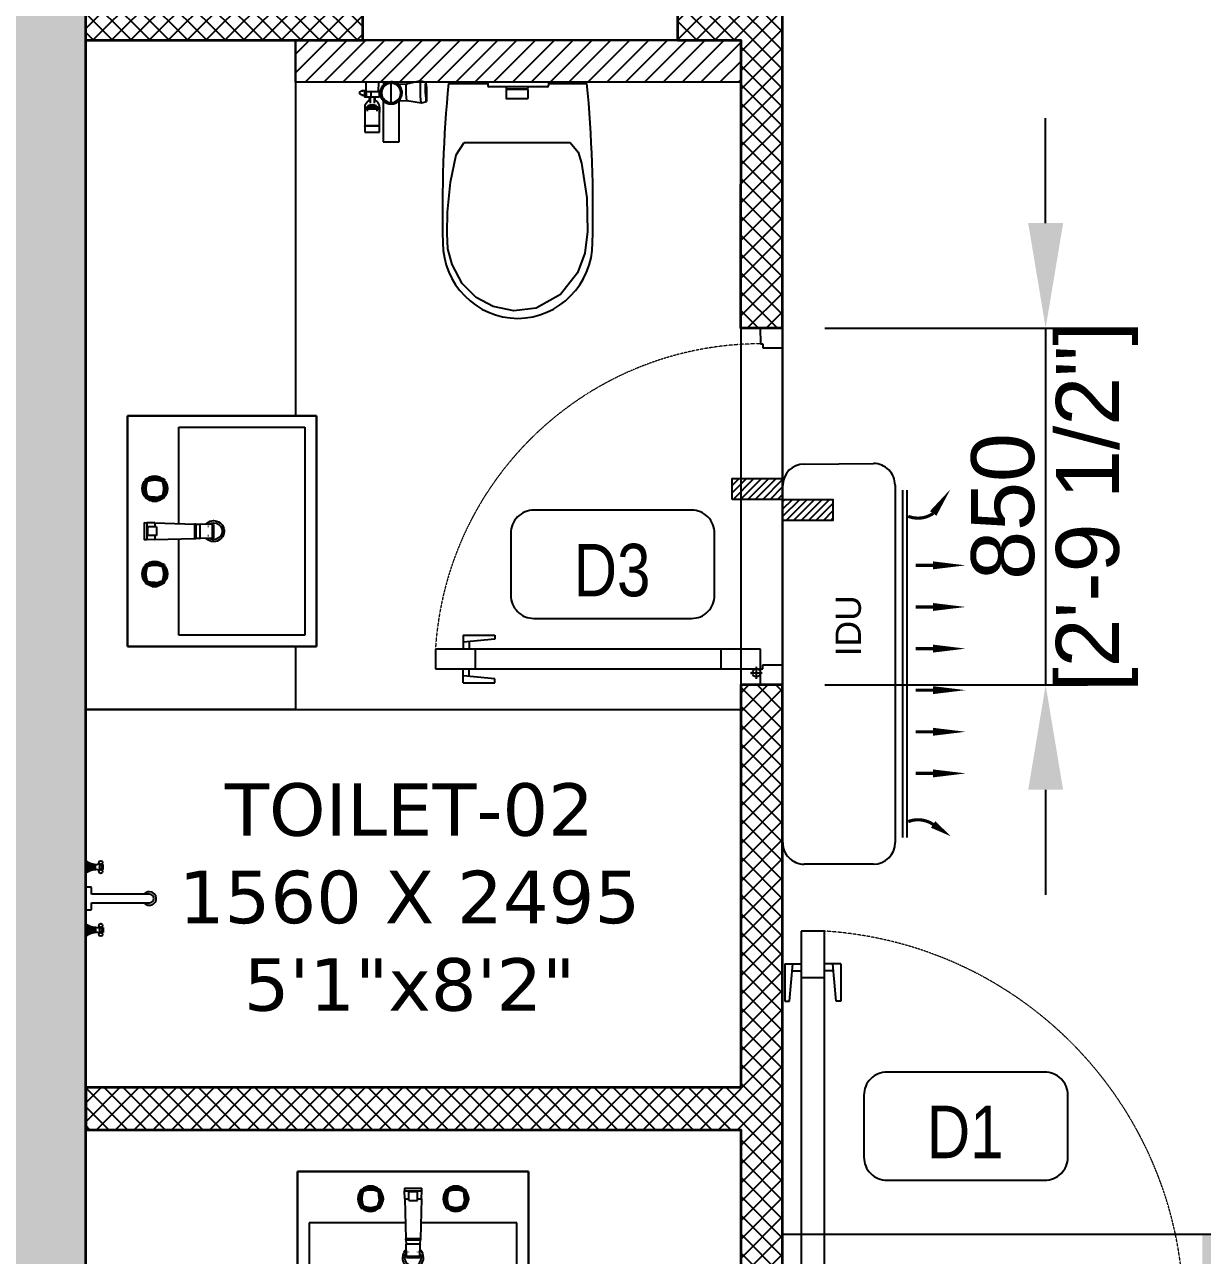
# Model space of a CAD drawing. Header units: millimetres. Extents: x 94643 to 134206, y 115494 to 180803.
# Drawn here: x 122075 to 124881, y 153081 to 156013 of the extents above; entities that cross this region are included whole.
import ezdxf
from ezdxf.enums import TextEntityAlignment as Align

# ---------------------------------------------------------------- set-up
doc = ezdxf.new("R2010")
doc.units = ezdxf.units.MM
doc.linetypes.add('3.5BHK EAST-UN-5$0$DASHED', pattern=[0.75, 0.5, -0.25])
doc.linetypes.add('3BHK  WEST_UN-2$0$DASHED', pattern=[0.75, 0.5, -0.25])
for name, color, linetype in [('A-AC', 252, 'Continuous'), ('A-Dimensions', 4, 'Continuous'), ('A-Door', 11, 'Continuous'), ('A-Door Line', 8, 'Continuous'), ('A-Fixture', 8, 'Continuous'), ('A-Furniture', 8, 'Continuous'), ('A-Handwash', 252, 'Continuous'), ('A-Handwash Platform', 253, 'Continuous'), ('A-Hatch', 252, 'Continuous'), ('A-Ledge Wall', 8, 'Continuous'), ('A-Room Boundary', 44, 'Continuous'), ('A-Shower', 253, 'Continuous'), ('A-Shower Glass', 253, 'Continuous'), ('A-Text Main', 44, 'Continuous'), ('A-Ventilator', 4, 'Continuous'), ('A-WC', 253, 'Continuous')]:
    doc.layers.add(name, color=color, linetype=linetype)
doc.layers.add('A-Wall', color=240, linetype='Continuous', lineweight=35)
doc.styles.add('2024-08-29_TOWER-A$0$simplex-0.8', font='simplex.shx', dxfattribs={"width": 0.8})
doc.styles.add('3.5BHK EAST_UN-1$0$grid_text', font='verdana.ttf')
doc.styles.add('3BHK  WEST_UN-2$0$AMISH', font='arial.ttf')
doc.styles.add('ARIAL', font='ARIALN.TTF')
doc.styles.add('S', font='arial.ttf', dxfattribs={"height": 150})
doc.dimstyles.new('DIMSMALL', dxfattribs={"dimtxt": 150, "dimasz": 250, "dimexe": 100, "dimexo": 100, "dimgap": 25, "dimtad": 1, "dimdec": 0, "dimzin": 0, "dimdsep": 46, "dimtxsty": 'S', "dimcen": 0, "dimdle": 100, "dimclrd": 8, "dimclre": 8, "dimclrt": 256, "dimazin": 0, "dimtfac": 1, "dimtdec": 0, "dimtix": 1, "dimtmove": 0, "dimatfit": 3, "dimldrblk": '12_DatumFilled', "dimfxl": 1, "dimtolj": 1, "dimtzin": 0, "dimlwd": -1, "dimlwe": -1, "dimarcsym": 1})

# ---------------------------------------------------------------- blocks, each defined once
blk = doc.blocks.new('*D198')
at = {"layer": 'A-Dimensions', "color": 8, "transparency": 16777216}
for p, q in [((124507.5, 155540.3), (124507.5, 155790.3)), ((123981.2, 155290.3), (124607.5, 155290.3)), ((124507.5, 155290.3), (124507.5, 154440.3)), ((123981.2, 154440.3), (124607.5, 154440.3)), ((124507.5, 154190.3), (124507.5, 153940.3))]:
    blk.add_line(p, q, dxfattribs=at)
for points in [[(124465.9, 155540.3), (124549.2, 155540.3), (124507.5, 155290.3)], [(124465.9, 154190.3), (124549.2, 154190.3), (124507.5, 154440.3)]]:
    blk.add_solid(points, dxfattribs=at)
at = {"layer": 'Defpoints', "color": 0, "transparency": 16777216}
for p in [(123881.2, 155290.3), (123881.2, 154440.3), (124507.5, 154440.3)]:
    blk.add_point(p, dxfattribs=at)
at = {"layer": 'A-Dimensions', "lineweight": 30, "transparency": 16777216, "char_height": 150, "attachment_point": 5, "rotation": 90, "style": 'S'}
for s, insert in [('\\A1;[2\'-9 1/2"]', (124629.6, 154865.3)), ('\\A1;850', (124406, 154865.3))]:
    blk.add_mtext(s, dxfattribs=dict(at, insert=insert))
blk = doc.blocks.new('12_DatumFilled')
at = {"color": 8, "linetype": 'ByBlock'}
blk.add_solid([(0, 0.577), (-1, 0), (0, -0.577)], dxfattribs=at)
blk = doc.blocks.new('A$Ccfbdbe87')
at = {"layer": 'A-Door'}
for p, q in [((99.9, 973.1), (44.4, 973.1)), ((44.4, 973.1), (44.4, 62.5)), ((99.9, 62.5), (99.9, 973.1)), ((5.6, 895.4), (44.4, 895.4)), ((5.6, 895.4), (5.6, 806.5)), ((16.7, 806.5), (24.9, 895.4)), ((138.8, 895.4), (99.9, 895.4)), ((127.7, 806.5), (119.5, 895.4)), ((138.8, 895.4), (138.8, 806.5)), ((23.3, 878.7), (44.4, 878.7)), ((99.9, 862), (44.4, 862)), ((121, 878.7), (99.9, 878.7)), ((5.6, 806.5), (16.7, 806.5)), ((138.8, 806.5), (127.7, 806.5)), ((99.9, 173.5), (44.4, 173.5)), ((33.3, 90.2), (33.3, 56.9)), ((0, 0), (0, 62.5)), ((0, 62.5), (44.4, 62.5)), ((16.7, 73.6), (50, 73.6)), ((44.4, 62.5), (99.9, 62.5)), ((44.4, 62.5), (44.4, 55.5)), ((99.9, 62.5), (99.9, 62.5)), ((1000, 62.5), (955.6, 62.5)), ((955.6, 62.5), (955.6, 55.5)), ((1000, 0), (1000, 62.5)), ((44.4, 55.5), (55.5, 55.5)), ((55.5, 55.5), (55.5, 0)), ((944.5, 55.5), (944.5, 0)), ((955.6, 55.5), (944.5, 55.5)), ((55.5, 0), (0, 0)), ((944.5, 0), (1000, 0))]:
    blk.add_line(p, q, dxfattribs=at)
blk.add_circle((33.3, 73.6), 11.1, dxfattribs=at)
at = {"layer": 'A-Door', "linetype": '3BHK  WEST_UN-2$0$DASHED', "lineweight": 0}
blk.add_arc((41.8, 61.2), 913.8, 0.0822, 86.3506, dxfattribs=at)
blk = doc.blocks.new('A$C9b4d8ff6')
at = {"layer": 'A-Door'}
for p, q in [((84.9, 827.1), (37.7, 827.1)), ((37.7, 827.1), (37.8, 53.1)), ((85, 53.1), (84.9, 827.1)), ((4.7, 761.1), (37.7, 761.1)), ((4.7, 761.1), (4.7, 685.5)), ((14.1, 685.5), (21.1, 761.1)), ((19.8, 746.9), (37.7, 746.9)), ((117.9, 761.1), (84.9, 761.1)), ((102.8, 746.9), (84.9, 746.9)), ((108.5, 685.5), (101.5, 761.1)), ((117.9, 761.1), (118, 685.5)), ((84.9, 732.7), (37.7, 732.7)), ((4.7, 685.5), (14.1, 685.5)), ((118, 685.5), (108.5, 685.5)), ((84.9, 147.5), (37.7, 147.5)), ((14.2, 62.5), (42.5, 62.5)), ((28.3, 76.7), (28.3, 48.4)), ((0, 0), (0, 53.1)), ((0, 53.1), (37.8, 53.1)), ((37.8, 53.1), (85, 53.1)), ((37.8, 53.1), (37.8, 47.2)), ((37.8, 47.2), (47.2, 47.2)), ((47.2, 47.2), (47.2, 0)), ((85, 53.1), (85, 53.1)), ((802.8, 47.2), (802.8, 0.1)), ((812.2, 47.2), (802.8, 47.2)), ((850, 53.2), (812.2, 53.1)), ((812.2, 53.1), (812.2, 47.2)), ((850, 0.1), (850, 53.2)), ((47.2, 0), (0, 0)), ((802.8, 0.1), (850, 0.1))]:
    blk.add_line(p, q, dxfattribs=at)
blk.add_circle((28.3, 62.5), 9.44, dxfattribs=at)
at = {"layer": 'A-Door', "linetype": '3.5BHK EAST-UN-5$0$DASHED', "lineweight": 0}
blk.add_arc((35.5, 52), 776.7, 0.0858, 86.3542, dxfattribs=at)
blk = doc.blocks.new('3BHK  WEST_UN-2$0$WALL MOUNTED SPLIT AC')
at = {"layer": 'A-AC'}
for p, q in [((18067.15, -8077.46), (18073.71, -8077.46)), ((18064.01, -8112.84, 0), (18064, -8079.99, 0)), ((18064.41, -8112.84, 0), (18064.41, -8079.99, 0)), ((18065.12, -8113.34), (18065.11, -8079.5)), ((18075.75, -8079.5), (18075.75, -8113.29)), ((18073.72, -8115.33), (18067.16, -8115.38))]:
    blk.add_line(p, q, dxfattribs=at)
at = {"layer": 'A-AC', "elevation": 0}
for points in [[(18059.86, -8080.11, 0, 0.75, 0), (18061.51, -8081.22, 0.75, 0.75, 0)], [(18058.43, -8086.05, 0, 0.75, 0), (18061.52, -8086.05, 0.75, 0.75, 0)], [(18058.44, -8089.99, 0, 0.75, 0), (18061.52, -8089.99, 0.75, 0.75, 0)], [(18058.44, -8093.93, 0, 0.75, 0), (18061.52, -8093.93, 0.75, 0.75, 0)], [(18058.44, -8097.86, 0, 0.75, 0), (18061.52, -8097.86, 0.75, 0.75, 0)], [(18058.44, -8101.8, 0, 0.75, 0), (18061.52, -8101.8, 0.75, 0.75, 0)], [(18058.44, -8105.74, 0, 0.75, 0), (18061.52, -8105.74, 0.75, 0.75, 0)], [(18059.87, -8112.95, 0, 0.75, 0), (18061.51, -8110.65, 0.75, 0.75, 0)]]:
    blk.add_lwpolyline(points, format="xyseb", dxfattribs=at)
at = {"layer": 'A-AC', "const_width": 0.3, "elevation": 0}
for points in [[(18061.51, -8081.22, 0.246742), (18063.87, -8081.49, -4.761831)], [(18061.51, -8110.65, -0.246742), (18063.87, -8110.38, 4.761831)]]:
    blk.add_lwpolyline(points, format="xyb", dxfattribs=at)
for points in [[(18061.52, -8086.05), (18063.17, -8086.05)], [(18061.52, -8089.99), (18063.17, -8089.99)], [(18061.52, -8093.93), (18063.17, -8093.93)], [(18061.52, -8097.86), (18063.17, -8097.86)], [(18061.52, -8101.8), (18063.17, -8101.8)], [(18061.52, -8105.74), (18063.17, -8105.74)]]:
    blk.add_lwpolyline(points, dxfattribs=at)
at = {"layer": 'A-AC'}
for centre, start, end in [((18067.15, -8079.5), 90.0082, 180.0082), ((18073.71, -8079.5), 0.0078, 90.0078), ((18067.16, -8113.34), 180.0082, 270.0082), ((18073.71, -8113.29), 270.0078, 0.0078)]:
    blk.add_arc(centre, 2.04, start, end, dxfattribs=at)
at = {"layer": 'A-AC', "style": '3BHK  WEST_UN-2$0$AMISH'}
blk.add_attdef('IDU', text='', height=2.4, rotation=90.0082, dxfattribs=at).set_placement((18070, -8096.33, 0), align=Align.MIDDLE_CENTER)
blk = doc.blocks.new('A$Cf00fcc3f')
at = {"layer": 'A-Fixture'}
for p, q in [((0, 0), (0, -450)), ((550, 0), (0, 0)), ((0, -450), (0, 0)), ((0, 0), (550, 0)), ((550, -450), (550, 0)), ((550, 0), (550, -450)), ((145.9, -53), (144.2, -58.7)), ((148.7, -47.8), (145.9, -53)), ((146.8, -64.6), (147.8, -54.3)), ((147.8, -54.3), (150.8, -44.3)), ((147.8, -54.3), (150.3, -55.2)), ((150.3, -45.9), (148.7, -47.8)), ((149.4, -64.6), (150.3, -55.2)), ((150.3, -55.2), (152.9, -46.2)), ((151.6, -42.4), (150.8, -44.3)), ((150.8, -44.3), (152.9, -46.2)), ((151.6, -42.4), (153.6, -41.5)), ((153.7, -44.5), (151.6, -42.4)), ((152.5, -55), (151.6, -64.6)), ((155.2, -46), (152.5, -55)), ((155.2, -46), (152.5, -55)), ((153.7, -44.5), (152.9, -46.2)), ((154.1, -55.3), (153.2, -64.6)), ((153.6, -41.5), (163.5, -38.6)), ((155.5, -43.7), (153.6, -41.5)), ((155.5, -43.7), (153.7, -44.5)), ((156.4, -47.2), (154.1, -55.3)), ((157.1, -39.5), (155.1, -41.1)), ((164.2, -43.3), (155.2, -46)), ((155.5, -43.7), (164.5, -41)), ((164.5, -44.9), (156.4, -47.2)), ((162.3, -36.7), (157.1, -39.5)), ((167.9, -35), (162.3, -36.7)), ((163.5, -38.6), (173.8, -37.6)), ((163.5, -38.6), (164.5, -41)), ((173.8, -42.3), (164.2, -43.3)), ((173.8, -42.3), (164.2, -43.3)), ((164.5, -41), (173.8, -40.1)), ((173.8, -43.9), (164.5, -44.9)), ((173.8, -34.4), (167.9, -35)), ((179.7, -35), (173.8, -34.4)), ((179.7, -35), (173.8, -34.4)), ((173.8, -37.6), (184.1, -38.6)), ((173.8, -37.6), (173.8, -40.1)), ((173.8, -40.1), (183.2, -41)), ((183.4, -43.3), (173.8, -42.3)), ((183.1, -44.9), (173.8, -43.9)), ((185.4, -36.7), (179.7, -35)), ((185.4, -36.7), (179.7, -35)), ((191.2, -47.2), (183.1, -44.9)), ((184.1, -38.6), (183.2, -41)), ((183.2, -41), (192.2, -43.7)), ((183.4, -43.3), (192.4, -46)), ((192.4, -46), (183.4, -43.3)), ((184.1, -38.6), (194.1, -41.5)), ((190.6, -39.5), (185.4, -36.7)), ((190.6, -39.5), (185.4, -36.7)), ((192.5, -41.1), (190.6, -39.5)), ((192.5, -41.1), (190.6, -39.5)), ((191.2, -47.2), (193.5, -55.3)), ((192.2, -43.7), (194.1, -41.5)), ((192.2, -43.7), (193.9, -44.5)), ((192.4, -46), (195.1, -55)), ((194.4, -64.6), (193.5, -55.3)), ((193.9, -44.5), (196, -42.4)), ((193.9, -44.5), (194.7, -46.2)), ((194.1, -41.5), (196, -42.4)), ((196.9, -44.3), (194.7, -46.2)), ((194.7, -46.2), (197.4, -55.2)), ((195.1, -55), (196, -64.6)), ((196, -42.4), (196.9, -44.3)), ((196.9, -44.3), (199.8, -54.3)), ((198.9, -47.8), (197.3, -45.9)), ((198.9, -47.8), (197.3, -45.9)), ((199.8, -54.3), (197.4, -55.2)), ((197.4, -55.2), (198.3, -64.6)), ((201.7, -53), (198.9, -47.8)), ((201.7, -53), (198.9, -47.8)), ((199.8, -54.3), (200.8, -64.6)), ((203.4, -58.7), (201.7, -53)), ((203.4, -58.7), (201.7, -53)), ((254.8, -39.2), (296, -39.2)), ((254.8, -39.2), (255, -45.5)), ((255.5, -64.6), (255, -45.5)), ((255, -45.5), (295.9, -45.5)), ((265.1, -68.5), (265.1, -47.9)), ((285.7, -47.9), (265.1, -47.9)), ((285.7, -68.5), (285.7, -47.9)), ((295.3, -64.6), (295.9, -45.5)), ((295.9, -45.5), (296, -39.2)), ((349.1, -53), (347.4, -58.7)), ((351.9, -47.8), (349.1, -53)), ((350, -64.6), (351, -54.3)), ((351, -54.3), (354, -44.3)), ((351, -54.3), (353.5, -55.2)), ((353.5, -45.9), (351.9, -47.8)), ((352.6, -64.6), (353.5, -55.2)), ((353.5, -55.2), (356.1, -46.2)), ((354.8, -42.4), (354, -44.3)), ((354, -44.3), (356.1, -46.2)), ((354.8, -42.4), (356.8, -41.5)), ((356.9, -44.5), (354.8, -42.4)), ((355.7, -55), (354.8, -64.6)), ((358.4, -46), (355.7, -55)), ((358.4, -46), (355.7, -55)), ((356.9, -44.5), (356.1, -46.2)), ((357.3, -55.3), (356.4, -64.6)), ((356.8, -41.5), (366.7, -38.6)), ((358.7, -43.7), (356.8, -41.5)), ((358.7, -43.7), (356.9, -44.5)), ((359.6, -47.2), (357.3, -55.3)), ((360.3, -39.5), (358.3, -41.1)), ((367.4, -43.3), (358.4, -46)), ((358.7, -43.7), (367.7, -41)), ((367.7, -44.9), (359.6, -47.2)), ((365.5, -36.7), (360.3, -39.5)), ((371.1, -35), (365.5, -36.7)), ((366.7, -38.6), (377, -37.6)), ((366.7, -38.6), (367.7, -41)), ((377, -42.3), (367.4, -43.3)), ((377, -42.3), (367.4, -43.3)), ((367.7, -41), (377, -40.1)), ((377, -43.9), (367.7, -44.9)), ((377, -34.4), (371.1, -35)), ((382.9, -35), (377, -34.4)), ((382.9, -35), (377, -34.4)), ((377, -37.6), (387.3, -38.6)), ((377, -37.6), (377, -40.1)), ((377, -40.1), (386.4, -41)), ((386.6, -43.3), (377, -42.3)), ((386.3, -44.9), (377, -43.9)), ((388.6, -36.7), (382.9, -35)), ((388.6, -36.7), (382.9, -35)), ((394.4, -47.2), (386.3, -44.9)), ((387.3, -38.6), (386.4, -41)), ((386.4, -41), (395.4, -43.7)), ((386.6, -43.3), (395.6, -46)), ((395.6, -46), (386.6, -43.3)), ((387.3, -38.6), (397.3, -41.5)), ((393.8, -39.5), (388.6, -36.7)), ((393.8, -39.5), (388.6, -36.7)), ((395.7, -41.1), (393.8, -39.5)), ((395.7, -41.1), (393.8, -39.5)), ((394.4, -47.2), (396.7, -55.3)), ((395.4, -43.7), (397.3, -41.5)), ((395.4, -43.7), (397.1, -44.5)), ((395.6, -46), (398.3, -55)), ((397.6, -64.6), (396.7, -55.3)), ((397.1, -44.5), (399.2, -42.4)), ((397.1, -44.5), (397.9, -46.2)), ((397.3, -41.5), (399.2, -42.4)), ((400.1, -44.3), (397.9, -46.2)), ((397.9, -46.2), (400.6, -55.2)), ((398.3, -55), (399.2, -64.6)), ((399.2, -42.4), (400.1, -44.3)), ((400.1, -44.3), (403, -54.3)), ((402.1, -47.8), (400.5, -45.9)), ((402.1, -47.8), (400.5, -45.9)), ((403, -54.3), (400.6, -55.2)), ((400.6, -55.2), (401.5, -64.6)), ((404.9, -53), (402.1, -47.8)), ((404.9, -53), (402.1, -47.8)), ((403, -54.3), (404, -64.6)), ((406.6, -58.7), (404.9, -53)), ((406.6, -58.7), (404.9, -53)), ((144.2, -58.7), (143.6, -64.6)), ((143.6, -64.6), (144.2, -70.5)), ((143.6, -64.6), (144.2, -70.5)), ((144.2, -70.5), (145.9, -76.1)), ((144.2, -70.5), (145.9, -76.1)), ((145.9, -76.1), (148.7, -81.3)), ((145.9, -76.1), (148.7, -81.3)), ((147.8, -74.9), (146.8, -64.6)), ((149.4, -64.6), (146.8, -64.6)), ((147.8, -74.9), (150.3, -73.9)), ((150.8, -84.8), (147.8, -74.9)), ((148.7, -81.3), (150.3, -83.2)), ((148.7, -81.3), (150.3, -83.2)), ((150.3, -73.9), (149.4, -64.6)), ((152.9, -82.9), (150.3, -73.9)), ((150.8, -84.8), (152.9, -82.9)), ((151.6, -86.8), (150.8, -84.8)), ((151.6, -64.6), (152.5, -74.2)), ((151.6, -64.6), (152.5, -74.2)), ((151.6, -86.8), (153.7, -84.7)), ((151.6, -86.8), (153.6, -87.6)), ((152.5, -74.2), (155.2, -83.2)), ((152.5, -74.2), (155.2, -83.2)), ((152.9, -82.9), (153.7, -84.7)), ((153.2, -64.6), (154.1, -73.9)), ((155.5, -85.5), (153.6, -87.6)), ((163.5, -90.6), (153.6, -87.6)), ((153.7, -84.7), (155.5, -85.5)), ((154.1, -73.9), (156.4, -81.9)), ((155.2, -83.2), (164.2, -85.9)), ((155.2, -83.2), (164.2, -85.9)), ((164.5, -88.1), (155.5, -85.5)), ((156.4, -81.9), (164.5, -84.3)), ((164.2, -85.9), (173.8, -86.8)), ((164.2, -85.9), (173.8, -86.8)), ((164.5, -84.3), (173.8, -85.2)), ((173.8, -85.2), (183.1, -84.3)), ((173.8, -86.8), (183.4, -85.9)), ((173.8, -86.8), (183.4, -85.9)), ((183.1, -84.3), (191.2, -81.9)), ((192.2, -85.5), (183.2, -88.1)), ((183.4, -85.9), (192.4, -83.2)), ((183.4, -85.9), (192.4, -83.2)), ((194.1, -87.6), (184.1, -90.6)), ((191.2, -81.9), (193.5, -73.9)), ((192.2, -85.5), (193.9, -84.7)), ((192.2, -85.5), (194.1, -87.6)), ((192.4, -83.2), (195.1, -74.2)), ((192.4, -83.2), (195.1, -74.2)), ((194.4, -64.6), (193.5, -73.9)), ((193.9, -84.7), (194.7, -82.9)), ((193.9, -84.7), (196, -86.8)), ((196, -86.8), (194.1, -87.6)), ((197.4, -73.9), (194.7, -82.9)), ((196.9, -84.8), (194.7, -82.9)), ((196, -64.6), (195.1, -74.2)), ((196, -86.8), (196.9, -84.8)), ((199.8, -74.9), (196.9, -84.8)), ((197.3, -83.2), (198.9, -81.3)), ((197.3, -83.2), (198.9, -81.3)), ((198.3, -64.6), (197.4, -73.9)), ((199.8, -74.9), (197.4, -73.9)), ((198.3, -64.6), (200.8, -64.6)), ((198.9, -81.3), (201.7, -76.1)), ((198.9, -81.3), (201.7, -76.1)), ((200.8, -64.6), (199.8, -74.9)), ((201.7, -76.1), (203.4, -70.5)), ((201.7, -76.1), (203.4, -70.5)), ((203.4, -58.7), (204, -64.6)), ((204, -64.6), (203.4, -58.7)), ((204, -64.6), (203.4, -70.5)), ((204, -64.6), (203.4, -70.5)), ((255.5, -64.6), (258.3, -160.2)), ((255.5, -64.6), (265.1, -64.6)), ((265.1, -68.5), (285.7, -68.5)), ((285.7, -64.6), (295.3, -64.6)), ((295.3, -64.6), (292.6, -160.2)), ((347.4, -58.7), (346.8, -64.6)), ((346.8, -64.6), (347.4, -70.5)), ((346.8, -64.6), (347.4, -70.5)), ((347.4, -70.5), (349.1, -76.1)), ((347.4, -70.5), (349.1, -76.1)), ((349.1, -76.1), (351.9, -81.3)), ((349.1, -76.1), (351.9, -81.3)), ((351, -74.9), (350, -64.6)), ((352.6, -64.6), (350, -64.6)), ((351, -74.9), (353.5, -73.9)), ((354, -84.8), (351, -74.9)), ((351.9, -81.3), (353.5, -83.2)), ((351.9, -81.3), (353.5, -83.2)), ((353.5, -73.9), (352.6, -64.6)), ((356.1, -82.9), (353.5, -73.9)), ((354, -84.8), (356.1, -82.9)), ((354.8, -86.8), (354, -84.8)), ((354.8, -64.6), (355.7, -74.2)), ((354.8, -64.6), (355.7, -74.2)), ((354.8, -86.8), (356.9, -84.7)), ((354.8, -86.8), (356.8, -87.6)), ((355.7, -74.2), (358.4, -83.2)), ((355.7, -74.2), (358.4, -83.2)), ((356.1, -82.9), (356.9, -84.7)), ((356.4, -64.6), (357.3, -73.9)), ((358.7, -85.5), (356.8, -87.6)), ((366.7, -90.6), (356.8, -87.6)), ((356.9, -84.7), (358.7, -85.5)), ((357.3, -73.9), (359.6, -81.9)), ((358.4, -83.2), (367.4, -85.9)), ((358.4, -83.2), (367.4, -85.9)), ((367.7, -88.1), (358.7, -85.5)), ((359.6, -81.9), (367.7, -84.3)), ((367.4, -85.9), (377, -86.8)), ((367.4, -85.9), (377, -86.8)), ((367.7, -84.3), (377, -85.2)), ((377, -85.2), (386.3, -84.3)), ((377, -86.8), (386.6, -85.9)), ((377, -86.8), (386.6, -85.9)), ((386.3, -84.3), (394.4, -81.9)), ((395.4, -85.5), (386.4, -88.1)), ((386.6, -85.9), (395.6, -83.2)), ((386.6, -85.9), (395.6, -83.2)), ((397.3, -87.6), (387.3, -90.6)), ((394.4, -81.9), (396.7, -73.9)), ((395.4, -85.5), (397.1, -84.7)), ((395.4, -85.5), (397.3, -87.6)), ((395.6, -83.2), (398.3, -74.2)), ((395.6, -83.2), (398.3, -74.2)), ((397.6, -64.6), (396.7, -73.9)), ((397.1, -84.7), (397.9, -82.9)), ((397.1, -84.7), (399.2, -86.8)), ((399.2, -86.8), (397.3, -87.6)), ((400.6, -73.9), (397.9, -82.9)), ((400.1, -84.8), (397.9, -82.9)), ((399.2, -64.6), (398.3, -74.2)), ((399.2, -86.8), (400.1, -84.8)), ((403, -74.9), (400.1, -84.8)), ((400.5, -83.2), (402.1, -81.3)), ((400.5, -83.2), (402.1, -81.3)), ((401.5, -64.6), (400.6, -73.9)), ((403, -74.9), (400.6, -73.9)), ((401.5, -64.6), (404, -64.6)), ((402.1, -81.3), (404.9, -76.1)), ((402.1, -81.3), (404.9, -76.1)), ((404, -64.6), (403, -74.9)), ((404.9, -76.1), (406.6, -70.5)), ((404.9, -76.1), (406.6, -70.5)), ((406.6, -58.7), (407.2, -64.6)), ((406.6, -58.7), (407.2, -64.6)), ((407.2, -64.6), (406.6, -70.5)), ((407.2, -64.6), (406.6, -70.5)), ((155.1, -88.1), (157.1, -89.7)), ((155.1, -88.1), (157.1, -89.7)), ((157.1, -89.7), (162.3, -92.4)), ((157.1, -89.7), (162.3, -92.4)), ((162.3, -92.4), (167.9, -94.2)), ((162.3, -92.4), (167.9, -94.2)), ((163.5, -90.6), (164.5, -88.1)), ((173.8, -91.6), (163.5, -90.6)), ((173.8, -89), (164.5, -88.1)), ((167.9, -94.2), (173.8, -94.7)), ((167.9, -94.2), (173.8, -94.7)), ((183.2, -88.1), (173.8, -89)), ((173.8, -91.6), (173.8, -89)), ((184.1, -90.6), (173.8, -91.6)), ((173.8, -94.7), (179.7, -94.2)), ((173.8, -94.7), (179.7, -94.2)), ((179.7, -94.2), (185.4, -92.4)), ((179.7, -94.2), (185.4, -92.4)), ((184.1, -90.6), (183.2, -88.1)), ((185.4, -92.4), (190.6, -89.7)), ((185.4, -92.4), (190.6, -89.7)), ((190.6, -89.7), (192.5, -88.1)), ((190.6, -89.7), (192.5, -88.1)), ((358.3, -88.1), (360.3, -89.7)), ((358.3, -88.1), (360.3, -89.7)), ((360.3, -89.7), (365.5, -92.4)), ((360.3, -89.7), (365.5, -92.4)), ((365.5, -92.4), (371.1, -94.2)), ((365.5, -92.4), (371.1, -94.2)), ((366.7, -90.6), (367.7, -88.1)), ((377, -91.6), (366.7, -90.6)), ((377, -89), (367.7, -88.1)), ((371.1, -94.2), (377, -94.7)), ((371.1, -94.2), (377, -94.7)), ((386.4, -88.1), (377, -89)), ((377, -91.6), (377, -89)), ((387.3, -90.6), (377, -91.6)), ((377, -94.7), (382.9, -94.2)), ((377, -94.7), (382.9, -94.2)), ((382.9, -94.2), (388.6, -92.4)), ((382.9, -94.2), (388.6, -92.4)), ((387.3, -90.6), (386.4, -88.1)), ((388.6, -92.4), (393.8, -89.7)), ((388.6, -92.4), (393.8, -89.7)), ((393.8, -89.7), (395.7, -88.1)), ((393.8, -89.7), (395.7, -88.1)), ((257.2, -122), (27.5, -122)), ((27.5, -122), (27.5, -422)), ((522.5, -122), (293.7, -122)), ((522.5, -422), (522.5, -122)), ((258.3, -162.3), (258.3, -160.2)), ((292.6, -160.2), (258.3, -160.2)), ((258.3, -162.3), (258.6, -171.8)), ((258.3, -162.3), (292.5, -162.3)), ((258.6, -171.8), (258.6, -172.7)), ((258.6, -171.8), (292.2, -171.8)), ((259.4, -201.1), (258.6, -172.7)), ((292.2, -172.7), (258.6, -172.7)), ((291.4, -201.1), (292.2, -172.7)), ((292.2, -171.8), (292.5, -162.3)), ((292.2, -171.8), (292.2, -172.7)), ((292.6, -160.2), (292.5, -162.3)), ((259.4, -201.1), (259.5, -204.3)), ((259.4, -201.1), (291.4, -201.1)), ((259.5, -204.3), (291.3, -204.3)), ((264.3, -192.3), (264.3, -190.8)), ((286.5, -192.3), (286.5, -190.8)), ((291.3, -204.3), (291.4, -201.1)), ((27.5, -422), (522.5, -422)), ((0, -450), (550, -450)), ((550, -450), (0, -450))]:
    blk.add_line(p, q, dxfattribs=at)
for radius, start, end in [(25, 130.6704, 0), (20, 145.6811, 0), (25, 0, 45), (20, 0, 24.0891)]:
    blk.add_arc((275, -205), radius, start, end, dxfattribs=at)
blk = doc.blocks.new('3BHK  WEST_UN-2$0$fgdskokjmfv')
at = {"layer": 'A-WC', "linetype": 'Continuous'}
for p, q in [((15769231.8, 1072211.9), (15769232.1, 1072190)), ((15769309.2, 1072211.9), (15769231.8, 1072211.9)), ((15769262.2, 1072190), (15769262.5, 1072211.9)), ((15769274.3, 1072211.9), (15769274.3, 1072210.2)), ((15769274.3, 1072210.2), (15769274.3, 1072208.5)), ((15769274.3, 1072208.5), (15769274.3, 1072206.8)), ((15769274.3, 1072206.8), (15769274.3, 1072205.4)), ((15769292.1, 1072163.3), (15769292.1, 1072209.4)), ((15769309.2, 1072211.4), (15769309.2, 1072211.9)), ((15769309.2, 1072209.7), (15769309.2, 1072211.4)), ((15769309.2, 1072208), (15769309.2, 1072209.7)), ((15769309.2, 1072206.4), (15769309.2, 1072208)), ((15769309.2, 1072206), (15769309.2, 1072206.4)), ((15769328, 1072207), (15769309.9, 1072206.4)), ((15769362.5, 1072214.8), (15769328, 1072207)), ((15769362.5, 1072214.8), (15769374.5, 1072212)), ((15769428.5, 1072209.1), (15769522.1, 1072209.1)), ((15769667.1, 1072211.9), (15769522.1, 1072211.9)), ((15769522.1, 1072211.9), (15769522.1, 1072203.9)), ((15769667.1, 1072211.9), (15769667.1, 1072203.9)), ((15769667.1, 1072209.1), (15769758.5, 1072209.1)), ((15769217.4, 1072186.7), (15769217.5, 1072186.9)), ((15769217.4, 1072186.5), (15769217.4, 1072186.7)), ((15769217.4, 1072186.3), (15769217.4, 1072186.5)), ((15769217.4, 1072186.1), (15769217.4, 1072186.3)), ((15769217.4, 1072186.3), (15769217.4, 1072186.3)), ((15769217.5, 1072185.9), (15769217.4, 1072186.1)), ((15769217.5, 1072187.3), (15769217.6, 1072187.5)), ((15769217.5, 1072187.1), (15769217.5, 1072187.3)), ((15769217.5, 1072186.9), (15769217.5, 1072187.1)), ((15769217.5, 1072185.7), (15769217.5, 1072185.9)), ((15769217.5, 1072185.5), (15769217.5, 1072185.7)), ((15769217.5, 1072185.3), (15769217.5, 1072185.5)), ((15769217.6, 1072185.1), (15769217.5, 1072185.3)), ((15769217.6, 1072187.7), (15769217.7, 1072187.9)), ((15769217.6, 1072187.5), (15769217.6, 1072187.7)), ((15769217.6, 1072184.9), (15769217.6, 1072185.1)), ((15769217.7, 1072184.7), (15769217.6, 1072184.9)), ((15769217.7, 1072187.9), (15769217.8, 1072188.1)), ((15769217.8, 1072184.5), (15769217.7, 1072184.7)), ((15769217.8, 1072188.3), (15769217.9, 1072188.5)), ((15769217.8, 1072188.1), (15769217.8, 1072188.3)), ((15769217.8, 1072184.3), (15769217.8, 1072184.5)), ((15769217.9, 1072184.2), (15769217.8, 1072184.3)), ((15769217.9, 1072188.5), (15769218, 1072188.7)), ((15769218, 1072184), (15769217.9, 1072184.2)), ((15769218, 1072188.7), (15769218.1, 1072188.8)), ((15769218.1, 1072183.8), (15769218, 1072184)), ((15769218.1, 1072188.8), (15769218.2, 1072189)), ((15769218.2, 1072183.6), (15769218.1, 1072183.8)), ((15769218.2, 1072189), (15769218.3, 1072189.2)), ((15769218.3, 1072183.5), (15769218.2, 1072183.6)), ((15769218.3, 1072189.2), (15769218.4, 1072189.3)), ((15769218.5, 1072183.3), (15769218.3, 1072183.5)), ((15769218.4, 1072189.3), (15769218.5, 1072189.5)), ((15769218.5, 1072189.5), (15769218.7, 1072189.6)), ((15769218.6, 1072183.2), (15769218.5, 1072183.3)), ((15769218.7, 1072183), (15769218.6, 1072183.2)), ((15769218.7, 1072189.6), (15769218.8, 1072189.8)), ((15769218.8, 1072182.9), (15769218.7, 1072183)), ((15769218.8, 1072189.8), (15769218.9, 1072189.9)), ((15769219, 1072182.7), (15769218.8, 1072182.9)), ((15769218.9, 1072189.9), (15769219.1, 1072190.1)), ((15769219.1, 1072182.6), (15769219, 1072182.7)), ((15769219.1, 1072190.1), (15769219.2, 1072190.2)), ((15769219.3, 1072182.5), (15769219.1, 1072182.6)), ((15769219.2, 1072190.2), (15769219.4, 1072190.3)), ((15769219.4, 1072182.3), (15769219.3, 1072182.5)), ((15769219.4, 1072190.3), (15769219.6, 1072190.4)), ((15769219.6, 1072182.2), (15769219.4, 1072182.3)), ((15769219.6, 1072190.4), (15769219.7, 1072190.6)), ((15769219.8, 1072182.1), (15769219.6, 1072182.2)), ((15769219.7, 1072190.6), (15769219.9, 1072190.7)), ((15769219.9, 1072182), (15769219.8, 1072182.1)), ((15769219.9, 1072190.7), (15769220.1, 1072190.8)), ((15769220.1, 1072181.9), (15769219.9, 1072182)), ((15769220.1, 1072190.8), (15769220.3, 1072190.8)), ((15769220.3, 1072181.8), (15769220.1, 1072181.9)), ((15769220.3, 1072190.8), (15769220.4, 1072190.9)), ((15769220.5, 1072181.7), (15769220.3, 1072181.8)), ((15769220.4, 1072190.9), (15769220.6, 1072191)), ((15769220.7, 1072181.7), (15769220.5, 1072181.7)), ((15769220.6, 1072191), (15769220.8, 1072191.1)), ((15769220.9, 1072181.6), (15769220.7, 1072181.7)), ((15769220.8, 1072191.1), (15769221, 1072191.1)), ((15769221, 1072181.5), (15769220.9, 1072181.6)), ((15769221, 1072191.1), (15769221.2, 1072191.2)), ((15769221.2, 1072181.5), (15769221, 1072181.5)), ((15769221.2, 1072191.2), (15769221.4, 1072191.2)), ((15769221.4, 1072181.4), (15769221.2, 1072181.5)), ((15769221.4, 1072191.2), (15769221.6, 1072191.3)), ((15769221.6, 1072181.4), (15769221.4, 1072181.4)), ((15769221.6, 1072191.3), (15769221.8, 1072191.3)), ((15769221.8, 1072181.4), (15769221.6, 1072181.4)), ((15769221.8, 1072191.3), (15769222, 1072191.3)), ((15769222, 1072181.4), (15769221.8, 1072181.4)), ((15769222, 1072191.3), (15769222.2, 1072191.3)), ((15769222.2, 1072181.3), (15769222, 1072181.4)), ((15769222.2, 1072191.3), (15769222.4, 1072191.3)), ((15769222.4, 1072181.3), (15769222.2, 1072181.3)), ((15769222.4, 1072191.3), (15769222.4, 1072191.3)), ((15769222.5, 1072191.3), (15769222.4, 1072191.3)), ((15769222.4, 1072191.3), (15769222.4, 1072191.3)), ((15769222.4, 1072191.3), (15769222.5, 1072191.3)), ((15769222.5, 1072181.3), (15769222.4, 1072181.3)), ((15769222.4, 1072181.3), (15769222.4, 1072181.3)), ((15769222.4, 1072181.3), (15769222.5, 1072181.3)), ((15769222.6, 1072191.3), (15769222.5, 1072191.3)), ((15769222.5, 1072191.3), (15769222.5, 1072191.3)), ((15769222.5, 1072191.3), (15769222.7, 1072191.3)), ((15769222.6, 1072181.3), (15769222.5, 1072181.3)), ((15769222.5, 1072181.3), (15769222.5, 1072181.3)), ((15769222.5, 1072181.3), (15769222.7, 1072181.3)), ((15769222.8, 1072191.3), (15769222.6, 1072191.3)), ((15769222.8, 1072181.3), (15769222.6, 1072181.3)), ((15769222.7, 1072191.3), (15769222.9, 1072191.3)), ((15769222.7, 1072181.3), (15769222.8, 1072181.3)), ((15769232.1, 1072191.3), (15769222.8, 1072191.3)), ((15769222.8, 1072181.3), (15769228.8, 1072181.3)), ((15769223, 1072181.3), (15769222.8, 1072181.3)), ((15769222.9, 1072191.3), (15769223.1, 1072191.3)), ((15769223.3, 1072181.3), (15769223, 1072181.3)), ((15769223.1, 1072191.3), (15769223.4, 1072191.3)), ((15769223.6, 1072181.3), (15769223.3, 1072181.3)), ((15769223.4, 1072191.3), (15769223.8, 1072191.3)), ((15769224, 1072181.3), (15769223.6, 1072181.3)), ((15769223.8, 1072191.3), (15769224.2, 1072191.3)), ((15769224.4, 1072181.3), (15769224, 1072181.3)), ((15769224.2, 1072191.3), (15769224.7, 1072191.3)), ((15769224.9, 1072181.3), (15769224.4, 1072181.3)), ((15769228.6, 1072190), (15769228.8, 1072176)), ((15769228.7, 1072190), (15769232.9, 1072190)), ((15769233.2, 1072176), (15769228.9, 1072176)), ((15769232.9, 1072190), (15769239.6, 1072190)), ((15769233.1, 1072183), (15769232.9, 1072190)), ((15769233.2, 1072176), (15769233.1, 1072183)), ((15769239.6, 1072176), (15769233.2, 1072176)), ((15769239.6, 1072190), (15769243.9, 1072190)), ((15769243.8, 1072176), (15769239.6, 1072176)), ((15769240, 1072176), (15769240, 1072167.3)), ((15769242, 1072176), (15769242, 1072161.6)), ((15769243.9, 1072183), (15769243.8, 1072176)), ((15769247.1, 1072176), (15769243.8, 1072176)), ((15769243.9, 1072190), (15769247.1, 1072190)), ((15769243.9, 1072190), (15769243.9, 1072183)), ((15769247.1, 1072190), (15769264.5, 1072190)), ((15769264.4, 1072176), (15769247.1, 1072176)), ((15769252.2, 1072161.6), (15769252.2, 1072176)), ((15769254.3, 1072167.3), (15769254.3, 1072176)), ((15769262.2, 1072191.3), (15769262.5, 1072191.3)), ((15769262.5, 1072191.3), (15769263.8, 1072191.3)), ((15769263.8, 1072191.3), (15769265.2, 1072191.3)), ((15769264.4, 1072183), (15769264.5, 1072190)), ((15769264.4, 1072176), (15769264.4, 1072183)), ((15769265.9, 1072181.3), (15769264.5, 1072181.3)), ((15769265.2, 1072191.3), (15769266.5, 1072191.3)), ((15769266.6, 1072181.3), (15769265.9, 1072181.3)), ((15769664.1, 1072200.9), (15769525.1, 1072200.9)), ((15769618.4, 1072200.9), (15769565.9, 1072200.9)), ((15769565.9, 1072200.9), (15769565.9, 1072197.6)), ((15769618.4, 1072194.8), (15769565.9, 1072194.8)), ((15769565.9, 1072194.8), (15769565.9, 1072174.4)), ((15769567.3, 1072172.9), (15769616.9, 1072172.9)), ((15769567.4, 1072196.1), (15769616.9, 1072196.1)), ((15769618.4, 1072197.6), (15769618.4, 1072200.9)), ((15769618.4, 1072174.4), (15769618.4, 1072194.8)), ((15769229.4, 1072152.1), (15769229.4, 1072141.2)), ((15769229.6, 1072148.4), (15769264.6, 1072148.4)), ((15769229.6, 1072148.4), (15769229.6, 1072107.6)), ((15769235.2, 1072152.4), (15769235.2, 1072142.5)), ((15769240, 1072155.2), (15769240, 1072152.4)), ((15769254.3, 1072152.4), (15769254.3, 1072155.2)), ((15769259, 1072142.5), (15769259, 1072152.4)), ((15769264.6, 1072107.6), (15769264.6, 1072148.4)), ((15769264.9, 1072141.2), (15769264.9, 1072152.1)), ((15769273.1, 1072167.7), (15769273.1, 1072069.7)), ((15769311.1, 1072167.5), (15769329.3, 1072168.1)), ((15769311.2, 1072069.7), (15769311.2, 1072167.7)), ((15769329.3, 1072168.1), (15769364.2, 1072162.5)), ((15769364.3, 1072162.5), (15769376.1, 1072166)), ((15769229.6, 1072107.6), (15769264.6, 1072107.6)), ((15769229.6, 1072107.1), (15769229.6, 1072107.6)), ((15769264.6, 1072107.6), (15769229.6, 1072107.6)), ((15769264.6, 1072107.1), (15769229.6, 1072107.1)), ((15769229.6, 1072107.1), (15769229.6, 1072093)), ((15769229.6, 1072093), (15769264.6, 1072093)), ((15769264.6, 1072107.1), (15769264.6, 1072107.6)), ((15769264.6, 1072093), (15769264.6, 1072107.1)), ((15769273.1, 1072069.7), (15769311.2, 1072069.7)), ((15769466.3, 1072068.4), (15769718.4, 1072068.4))]:
    blk.add_line(p, q, dxfattribs=at)
at = {"layer": 'A-WC', "linetype": 'Continuous', "flags": 128}
blk.add_lwpolyline([(15769718.4, 1072068.4), (15769737.6, 1072045.5), (15769745.9, 1072018.8), (15769758.3, 1071936), (15769759.7, 1071856.1), (15769753.6, 1071804.7), (15769735.8, 1071758), (15769695.5, 1071705.9), (15769637.7, 1071673.8), (15769584.5, 1071667.4), (15769535.5, 1071677.4), (15769494.7, 1071699.3), (15769461.6, 1071732.3), (15769437.5, 1071777.7), (15769427.2, 1071814.6), (15769425.9, 1071851.1), (15769426.5, 1071902.1), (15769433.3, 1071973.6), (15769447, 1072039.1), (15769466.3, 1072068.4)], dxfattribs=at)
at = {"layer": 'A-WC', "linetype": 'Continuous'}
for centre, radius, start, end in [((15769292.1, 1072186.3), 26.2, 100.2496, 180), ((15769292.1, 1072186.3), 23, 0, 180), ((15769292.1, 1072186.3), 26.2, 0, 132.8693), ((15772559.7, 1071909.6), 3145.4, 174.5369, 181.4631), ((15769525.1, 1072203.9), 3, 180, 270), ((15769664.1, 1072203.9), 3, 270, 0), ((15766627.4, 1071909.6), 3145.4, 358.5369, 5.4631), ((15769292.1, 1072186.3), 26.2, 180, 0), ((15769292.1, 1072186.3), 23, 180, 0), ((15769567.4, 1072197.6), 1.5, 180, 270), ((15769567.3, 1072174.4), 1.46, 180, 270), ((15769616.9, 1072197.6), 1.5, 270, 0), ((15769616.9, 1072174.4), 1.46, 270, 0), ((15769292.1, 1072189.5), 28.9, 228.7983, 242.5322), ((15769292.1, 1072189.5), 28.9, 297.4678, 311.2017), ((15769595.6, 1071829.3), 180.3, 180, 269.3484), ((15769591.5, 1071829.3), 180.3, 270.6516, 0)]:
    blk.add_arc(centre, radius, start, end, dxfattribs=at)
for centre, major_axis, ratio, start_param, end_param in [((15769310.5, 1072186.9), (-0.6, 19.4), 0.087894, 6.275362, 6.466185), ((15769328.7, 1072187.5), (-0.6, 19.4), 0.087894, 6.275362, 9.416955), ((15769363.4, 1072188.7), (-0.8, 26.2), 0.087894, 0.017046, 3.133769), ((15769375.3, 1072189), (-0.7, 23), 0.087894, 0.026053, 3.133769), ((15769375.3, 1072189), (-0.7, 23), 0.087894, 3.165124, 6.230506), ((15769247.1, 1072152.1), (17.8, 0), 0.939693, 1.86017, 3.254011), ((15769247.1, 1072141.2), (17.8, 0), 0.939693, 2.995055, 3.28771), ((15769247.1, 1072141.2), (17.8, 0), 0.939693, 0.452611, 2.688981), ((15769247.1, 1072141.2), (13.4, 0), 0.939693, 1.839841, 2.521963), ((15769247.1, 1072142.5), (11.9, 0), 0.939693, 1.570796, 2.584055), ((15769247.1, 1072142.5), (11.9, 0), 0.939693, 1.570796, 2.584055), ((15769247.1, 1072141), (11.9, 0), 0.939693, 1.570796, 2.410164), ((15769247.1, 1072141.2), (13.4, 0), 0.939693, 1.634555, 1.767445), ((15769247.1, 1072142.5), (11.9, 0), 0.939693, 0.557537, 1.570796), ((15769247.1, 1072142.5), (11.9, 0), 0.939693, 0.557537, 1.570796), ((15769247.1, 1072141), (11.9, 0), 0.939693, 0.731428, 1.570796), ((15769247.1, 1072141.2), (13.4, 0), 0.939693, 1.374148, 1.507037), ((15769247.1, 1072141.2), (13.4, 0), 0.939693, 0.61963, 1.312246), ((15769247.1, 1072152.1), (17.8, 0), 0.939693, 6.170767, 7.561634), ((15769247.1, 1072141.2), (17.8, 0), 0.939693, 6.137068, 6.429723), ((15769310.5, 1072186.9), (-0.6, 19.4), 0.087894, 2.98627, 3.106469)]:
    blk.add_ellipse(centre, major_axis=major_axis, ratio=ratio, start_param=start_param, end_param=end_param, dxfattribs=at)
blk = doc.blocks.new('A$Cfbc7273c')
at = {"layer": 'A-Shower'}
for p, q in [((0, 90.6), (0, 59.4)), ((0, -90.6), (0, 90.6)), ((-41.9, 68.8), (-41.9, 81.3)), ((-41.9, 81.3), (-27.4, 81.2)), ((-27.4, 68.8), (-41.9, 68.8)), ((-23.6, 68.6), (-23.6, 81.3)), ((-22.2, 81.5), (-22.2, 68.5)), ((-20.4, 68.3), (-20.4, 81.7)), ((-18, 82.2), (-18, 67.8)), ((-15.8, 67.3), (-15.8, 82.7)), ((-13.3, 66.5), (-13.3, 83.5)), ((-9.9, 65.2), (-9.9, 84.7)), ((-5.4, 63), (-5.4, 87)), ((-13.5, 10), (-152, 10)), ((-13.5, 26), (-13.5, 10)), ((0, 27), (-12.5, 27)), ((0, -27), (0, 27)), ((-152, -10), (-13.5, -10)), ((-13.5, -10), (-13.5, -26)), ((-12.5, -27), (0, -27)), ((-41.9, -68.8), (-41.9, -81.3)), ((-27.4, -68.8), (-41.9, -68.8)), ((-41.9, -81.3), (-27.4, -81.2)), ((-23.6, -68.6), (-23.6, -81.3)), ((-22.2, -81.5), (-22.2, -68.5)), ((-20.4, -68.3), (-20.4, -81.7)), ((-18, -82.2), (-18, -67.8)), ((-15.8, -67.3), (-15.8, -82.7)), ((-13.3, -66.5), (-13.3, -83.5)), ((-9.9, -65.2), (-9.9, -84.7)), ((-5.4, -63), (-5.4, -87)), ((0, -90.6), (0, -59.4))]:
    blk.add_line(p, q, dxfattribs=at)
for centre, radius in [((-36, 85.7), 4.41), ((-36, 64.3), 4.41), ((-36, 74.8), 3.69), ((-36, -64.3), 4.41), ((-36, -85.7), 4.41), ((-36, -74.8), 3.69)]:
    blk.add_circle(centre, radius, dxfattribs=at)
for centre, radius, start, end in [((-27.2, 125.4), 44.2, 269.7849, 308.0362), ((-27.4, 24.1), 44.7, 52.1791, 90), ((-152, 0), 16, 90, 180.0001), ((-152, 0), 16, 180.0001, 270), ((-152, 0), 10, 90, 270), ((-152, 0), 16, 38.6822, 90), ((-12.5, 26), 0.999, 89.9998, 180.1995), ((-152, 0), 16, 270, 321.3178), ((-12.5, -26), 1, 180, 269.8008), ((-27.4, -24.1), 44.7, 270, 307.8209), ((-27.2, -125.4), 44.2, 51.9638, 90.2151)]:
    blk.add_arc(centre, radius, start, end, dxfattribs=at)
blk = doc.blocks.new('A$C4f85aa07')
at = {"layer": 'A-Ventilator', "linetype": 'Continuous'}
for points in [[(25, 175), (75, 175), (75, 225), (25, 225)], [(725, 225), (675, 225), (675, 175), (725, 175)], [(0, 100), (50, 100), (50, 175), (25, 175), (25, 200), (0, 200)], [(750, 200), (725, 200), (725, 175), (700, 175), (700, 100), (750, 100)]]:
    blk.add_hatch(color=256, dxfattribs=at).paths.add_polyline_path(points)
for p, q in [((75, 225), (25, 225)), ((25, 225), (25, 175)), ((675, 225), (75, 225)), ((75, 175), (75, 225)), ((675, 225), (75, 225)), ((725, 225), (675, 225)), ((675, 225), (675, 175)), ((725, 175), (725, 225)), ((0, 200), (0, 100)), ((750, 200), (0, 200)), ((25, 200), (0, 200)), ((0, 200), (0, 100)), ((0, 200), (0, 100)), ((25, 175), (25, 200)), ((675, 200), (75, 200)), ((750, 200), (725, 200)), ((725, 200), (725, 175)), ((750, 200), (750, 100)), ((750, 200), (750, 100)), ((750, 200), (750, 100)), ((50, 175), (25, 175)), ((25, 175), (75, 175)), ((50, 100), (50, 175)), ((75, 175), (675, 175)), ((675, 175), (725, 175)), ((725, 175), (700, 175)), ((700, 175), (700, 100)), ((0, 100), (0, 0)), ((0, 100), (50, 100)), ((0, 100), (0, 0)), ((50, 100), (700, 100)), ((700, 100), (750, 100)), ((750, 100), (750, 0)), ((750, 100), (750, 0)), ((750, 0), (0, 0))]:
    blk.add_line(p, q, dxfattribs=at)
blk = doc.blocks.new('2024-08-29_TOWER-A$0$WNTG')
at = {"layer": 'A-Text Main'}
blk.add_lwpolyline([(-187.8, 246.2), (187.8, 246.2, -0.414214), (242.8, 191.2), (242.8, 43.3, -0.414214), (187.8, -11.7), (-187.8, -11.7, -0.414214), (-242.8, 43.3), (-242.8, 191.2, -0.414214)], format="xyb", close=True, dxfattribs=at)
at = {"layer": 'A-Text Main', "style": '2024-08-29_TOWER-A$0$simplex-0.8', "width": 0.8}
blk.add_attdef('WNTG', text='', height=150, dxfattribs=at).set_placement((-1.6, 43), align=Align.CENTER)
blk = doc.blocks.new('TILE DROP')
at = {"layer": 'A-Door Line'}
h = blk.add_hatch(dxfattribs=at)
h.set_pattern_fill('ANSI31', color=8, scale=0.1)
h.set_pattern_definition([(45, (-18.584744, -6.592634), (-0.008838835, 0.008838835), [])])
h.paths.add_polyline_path([(0, 0.05), (-0.12, 0.05), (-0.12, 0), (0, 0)])
h.paths.add_polyline_path([(0.12, -0.05), (0.12, 0), (0, 0), (0, -0.05)])
at = {"layer": 'A-Door Line', "color": 8}
for points in [[(-0.12, 0), (-0.12, 0.05), (0, 0.05), (0, 0)], [(0, -0.05), (0, 0), (0.12, 0), (0.12, -0.05)]]:
    blk.add_lwpolyline(points, close=True, dxfattribs=at)
blk = doc.blocks.new('Unit-3')
at = {"layer": 'A-Hatch', "linetype": 'Continuous'}
h = blk.add_hatch(color=256, dxfattribs=at)
h.dxf.hatch_style = 1
h.paths.add_polyline_path([(-11365, 8342.9), (-11365, 12449.9), (-8415, 12449.9), (-8415, 12199.9), (-11115, 12199.9), (-11115, 8542.8), (-7615.5, 8542.8), (-7615.5, 8342.8)])
h.paths.add_polyline_path([(-5855, 8342.8), (-5855, 12449.9), (-6685.1, 12449.9), (-6685.1, 12199.9), (-6055, 12199.9), (-6055, 8342.8)])
h.paths.add_polyline_path([(-4445, 12199.9), (-701.6, 12199.9), (-701.6, 12449.9), (-4445, 12449.9)])
h.paths.add_polyline_path([(-3194.8, 8343.3), (0, 8343.3), (0, 9550.2), (-250, 9550.2), (-250, 8593.4), (-3194.8, 8593.4)])
h.paths.add_polyline_path([(-11115, 7142.9), (-11365, 7142.9), (-11365, 0), (-8023, 0), (-8023, 250), (-11115.4, 250), (-11115.4, 4191), (-6163.4, 4191), (-6163.4, 4391), (-11115, 4391)])
h = blk.add_hatch(dxfattribs=at)
h.set_pattern_fill('ANSI37', color=256, scale=10)
h.set_pattern_definition([(45, (-11365.02, 12449.9), (-22.45064, 22.45064), []), (135, (-11365.02, 12449.9), (-22.45064, -22.45064), [])])
h.paths.add_polyline_path([(-7435.1, 12199.9), (-7435.1, 12449.9), (-7715, 12449.9), (-7715, 12199.9), (-7715, 11516.9), (-7615.5, 11517.4), (-7615.5, 12200.4)])
h.paths.add_polyline_path([(-7615.5, 10666.9), (-7715, 10666.9), (-7715, 9542.8), (-7615.5, 9542.8), (-7615.5, 9606.9), (-6055, 9606.9), (-6055, 9707.5), (-7615.5, 9707.5)])
h.paths.add_polyline_path([(-5855, 8842.8), (-4294.8, 8842.8), (-4294.8, 8342.8), (-4194.8, 8342.8), (-4194.8, 9902.8), (-4294.8, 9902.8), (-4294.8, 8943.4), (-5855, 8943.4)])
h.paths.add_polyline_path([(-4295.3, 12199.9), (-4295.3, 11638.6), (-4445.3, 11638.6), (-4445, 11438), (-4294.8, 11438), (-4295, 10752.8), (-4195, 10752.8), (-4194.8, 12199.9)])
h.paths.add_polyline_path([(-5855.5, 11438), (-5195, 11438), (-5195.2, 11638.6), (-5855.5, 11638.6)])
h.paths.add_polyline_path([(-1888.8, 8342.3), (-1888.8, 7892.9), (-1788.8, 7892.9), (-1788.8, 8342.3)])
h.paths.add_polyline_path([(-2888.2, 8343.3), (-2888.2, 7892.9), (-2638.2, 7892.9), (-2638.2, 8343.3)])
h.paths.add_polyline_path([(-2888.2, 4441), (-2888.2, 4892.9), (-2638.4, 4892.9), (-2638.4, 4441)])
h.paths.add_polyline_path([(-1724.4, 4191), (-1724.7, 3590.1), (-1825.2, 3590.1), (-1824.9, 4191)])
h.paths.add_polyline_path([(-1024.4, 4191), (-1024.4, 3691), (-1124.4, 3691), (-1124.4, 4191)])
h.paths.add_polyline_path([(-1724.4, 250), (-1724.4, 2590.1), (-1824.9, 2590.1), (-1824.9, 250)])
h.paths.add_polyline_path([(-5163.4, 3191), (-6173, 3191), (-6173, 3091.6), (-5163.4, 3091.6)])
h.paths.add_polyline_path([(-7123, 3191), (-7123, 0), (-7023.5, 0), (-7023.5, 796.1), (-6873.3, 796.1), (-6873, 905.7), (-7023, 905.7), (-7023, 3191)])
h.paths.add_polyline_path([(-5163.4, 905.7), (-6123, 905.7), (-6123.1, 796), (-5163.5, 796)])
at = {"layer": 'A-Ledge Wall'}
h = blk.add_hatch(dxfattribs=at)
h.set_pattern_fill('ANSI31', color=256, scale=10)
h.set_pattern_definition([(45, (18040.114, -168215.188), (-22.4506403, 22.4506403), [])])
h.paths.add_polyline_path([(-4294.8, 11438), (-4294.8, 11338), (-5355, 11338), (-5355, 11438)])
at = {"layer": 'A-Door Line'}
blk.add_line((-4194.9, 10752.8), (-4194.9, 9902.8), dxfattribs=at)
at = {"layer": 'A-Fixture'}
blk.add_lwpolyline([(-4800.3, 8342.8), (-4294.8, 8342.8), (-4294.8, 8842.8), (-5855, 8842.8), (-5855, 8342.8), (-5350.3, 8342.8)], dxfattribs=at)
at = {"layer": 'A-Handwash Platform'}
blk.add_lwpolyline([(-5355, 9993.8), (-5355, 9843.8), (-5855, 9843.8), (-5855, 11438), (-5355, 11438), (-5355, 10543.8)], dxfattribs=at)
at = {"layer": 'A-Ledge Wall'}
blk.add_lwpolyline([(-4294.8, 11438), (-4294.8, 11338), (-5355, 11338), (-5355, 11438)], close=True, dxfattribs=at)
at = {"layer": 'A-Room Boundary', "linetype": 'Continuous'}
for points in [[(-4194.8, 12199.9), (-250, 12199.9), (-250, 8593.4), (-4194.8, 8593.4)], [(-5855.5, 11438), (-4294.8, 11438), (-4294.8, 8943.4), (-5855.5, 8943.4)]]:
    blk.add_lwpolyline(points, close=True, dxfattribs=at)
at = {"layer": 'A-Shower Glass'}
blk.add_lwpolyline([(-5855, 9843.8), (-4294.8, 9843.8)], dxfattribs=at)
at = {"layer": 'A-Wall'}
for points in [[(-5855, 8342.8), (-5855, 12449.9), (-6685.1, 12449.9), (-6685.1, 12199.9), (-6055, 12199.9), (-6055, 8342.8)], [(-4295.3, 12199.9), (-4295.3, 11638.6), (-4445.3, 11638.6), (-4445, 11438), (-4294.8, 11438), (-4295, 10752.8), (-4195, 10752.8), (-4194.8, 12199.9)], [(-5855.5, 11438), (-5195, 11438), (-5195.2, 11638.6), (-5855.5, 11638.6)], [(-5855, 8842.8), (-4294.8, 8842.8), (-4294.8, 8342.8), (-4194.8, 8342.8), (-4194.8, 9902.8), (-4294.8, 9902.8), (-4294.8, 8943.4), (-5855, 8943.4)]]:
    blk.add_lwpolyline(points, close=True, dxfattribs=at)
at = {"layer": 'A-AC', "color": 2}
ref = blk.add_blockref('3BHK  WEST_UN-2$0$WALL MOUNTED SPLIT AC', (450812, -193852.2), dxfattribs=dict(at, xscale=25.17221723757713, yscale=25.17221723757713, zscale=25.17221723757713, rotation=180))
ref.add_attrib('IDU', 'IDU', dxfattribs={"layer": 'A-Furniture', "height": 60.41, "rotation": 90.0082, "style": '3BHK  WEST_UN-2$0$AMISH'}).set_placement((-4038.6, 10043.3, 0), align=Align.MIDDLE_CENTER)
at = {"layer": 'A-Door', "linetype": 'Continuous', "rotation": 90.00000000000001}
blk.add_blockref('A$C9b4d8ff6', (-4194.8, 9902.8), dxfattribs=at)
at = {"layer": 'A-Door', "linetype": 'Continuous'}
blk.add_blockref('A$Ccfbdbe87', (-4195.1, 8342.8), dxfattribs=at)
at = {"layer": 'A-Door Line', "color": 8, "xscale": 1000.000000000004, "yscale": 1000.000000000004, "zscale": 1000.000000000004}
blk.add_blockref('TILE DROP', (-4194.9, 10344.3), dxfattribs=at)
at = {"layer": 'A-Handwash', "linetype": 'Continuous', "xscale": -1, "rotation": 90}
blk.add_blockref('A$Cf00fcc3f', (-5755, 10543.8), dxfattribs=at)
at = {"layer": 'A-Handwash', "linetype": 'Continuous'}
blk.add_blockref('A$Cf00fcc3f', (-5350.3, 8743), dxfattribs=at)
at = {"layer": 'A-Shower', "rotation": 180}
blk.add_blockref('A$Cfbc7273c', (-5855, 9393.6), dxfattribs=at)
at = {"layer": 'A-Text Main'}
ref = blk.add_blockref('2024-08-29_TOWER-A$0$WNTG', (-4599.6, 10307), dxfattribs=dict(at, xscale=-1, rotation=180))
ref.add_attrib('WNTG', 'D3', dxfattribs={"height": 125, "style": 'ARIAL'}).set_placement((-4601.2, 10113.5), align=Align.CENTER)
ref = blk.add_blockref('2024-08-29_TOWER-A$0$WNTG', (-3758.4, 8968.5), dxfattribs=dict(at, xscale=-1, rotation=180))
ref.add_attrib('WNTG', 'D1', dxfattribs={"height": 125, "style": 'ARIAL'}).set_placement((-3760, 8775), align=Align.CENTER)
at = {"layer": 'A-Ventilator', "linetype": 'Continuous'}
blk.add_blockref('A$C4f85aa07', (-5195, 11438), dxfattribs=at)
at = {"layer": 'A-WC', "ltscale": 600}
blk.add_blockref('3BHK  WEST_UN-2$0$fgdskokjmfv', (-15774419.5, -1060873.6), dxfattribs=at)
at = {"layer": 'A-Text Main', "linetype": 'Continuous', "insert": (-5083.7, 9396.1), "char_height": 125, "width": 1453.819, "attachment_point": 5, "style": '3.5BHK EAST_UN-1$0$grid_text'}
blk.add_mtext('TOILET-02\\P1560 X 2495\\P5\'1"x8\'2"', dxfattribs=at)

msp = doc.modelspace()

# ---------------------------------------------------------------- dimensions: what is measured, and where the dimension line sits
at = {"layer": 'A-Dimensions', "lineweight": 30}
dim = msp.add_linear_dim(base=(124507.5, 154440.3), p1=(123881.2, 155290.3), p2=(123881.2, 154440.3), angle=90, dimstyle='DIMSMALL', override={"dimpost": '\\X'}, dxfattribs=at)
dim.commit()
dim.dimension.update_dxf_attribs({"geometry": '*D198', "text_midpoint": (124507.5, 154865.3)})

# ---------------------------------------------------------------- next in the draw order: block references
at = {"linetype": 'Continuous'}
msp.add_blockref('Unit-3', (128075.8, 144537.8), dxfattribs=at)

doc.saveas('drawing.dxf')
